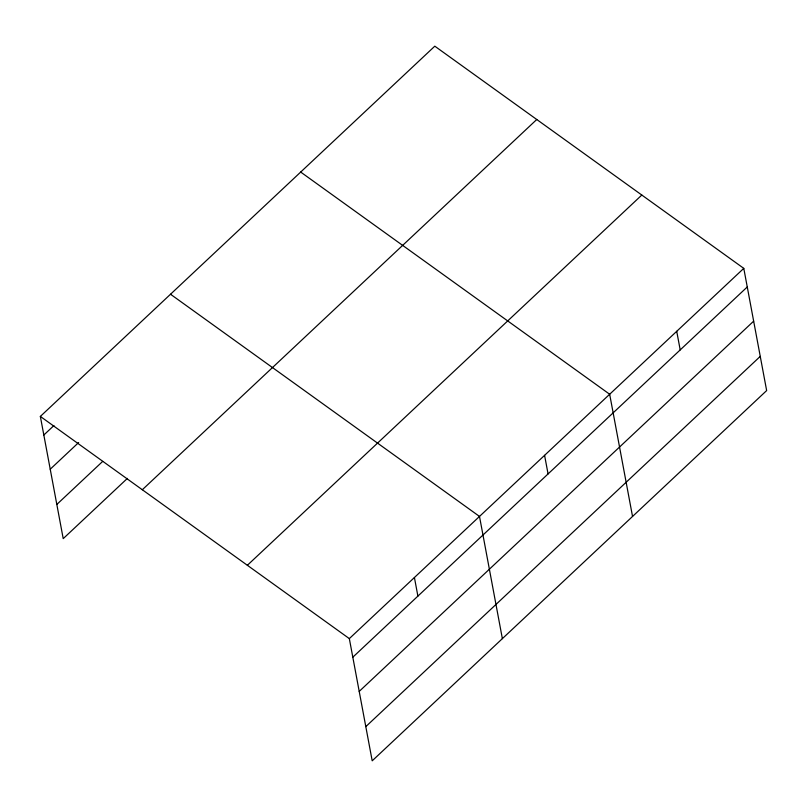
<?xml version="1.0" encoding="UTF-8"?>
<svg xmlns="http://www.w3.org/2000/svg" width="807" height="807" viewBox="0 0 807 807"><rect width="100%" height="100%" fill="white"/><g stroke="black" fill="none" stroke-linecap="round" stroke-linejoin="round"><path stroke-width="1.21" d="M40.35 416.422L434.802 46.181L743.782 268.368L766.65 390.578L372.198 760.819L349.33 638.609L40.35 416.422L63.218 538.632L127.385 478.4M43.83 435.023L53.918 425.561M50.226 469.22L78.642 442.539M56.823 504.446L102.66 461.422M142.314 489.748L536.766 119.497M247.366 565.293L641.817 195.042M349.33 638.609L743.782 268.368M352.81 657.211L747.262 286.969M359.206 691.407L753.657 321.156M365.803 726.633L760.255 356.391M300.688 172.062L609.668 394.25L632.537 516.46M170.519 294.242L479.499 516.43L502.368 638.64M676.72 331.304L680.2 349.915M544.584 455.34L548.064 473.941M414.415 577.519L417.895 596.121"/></g></svg>
